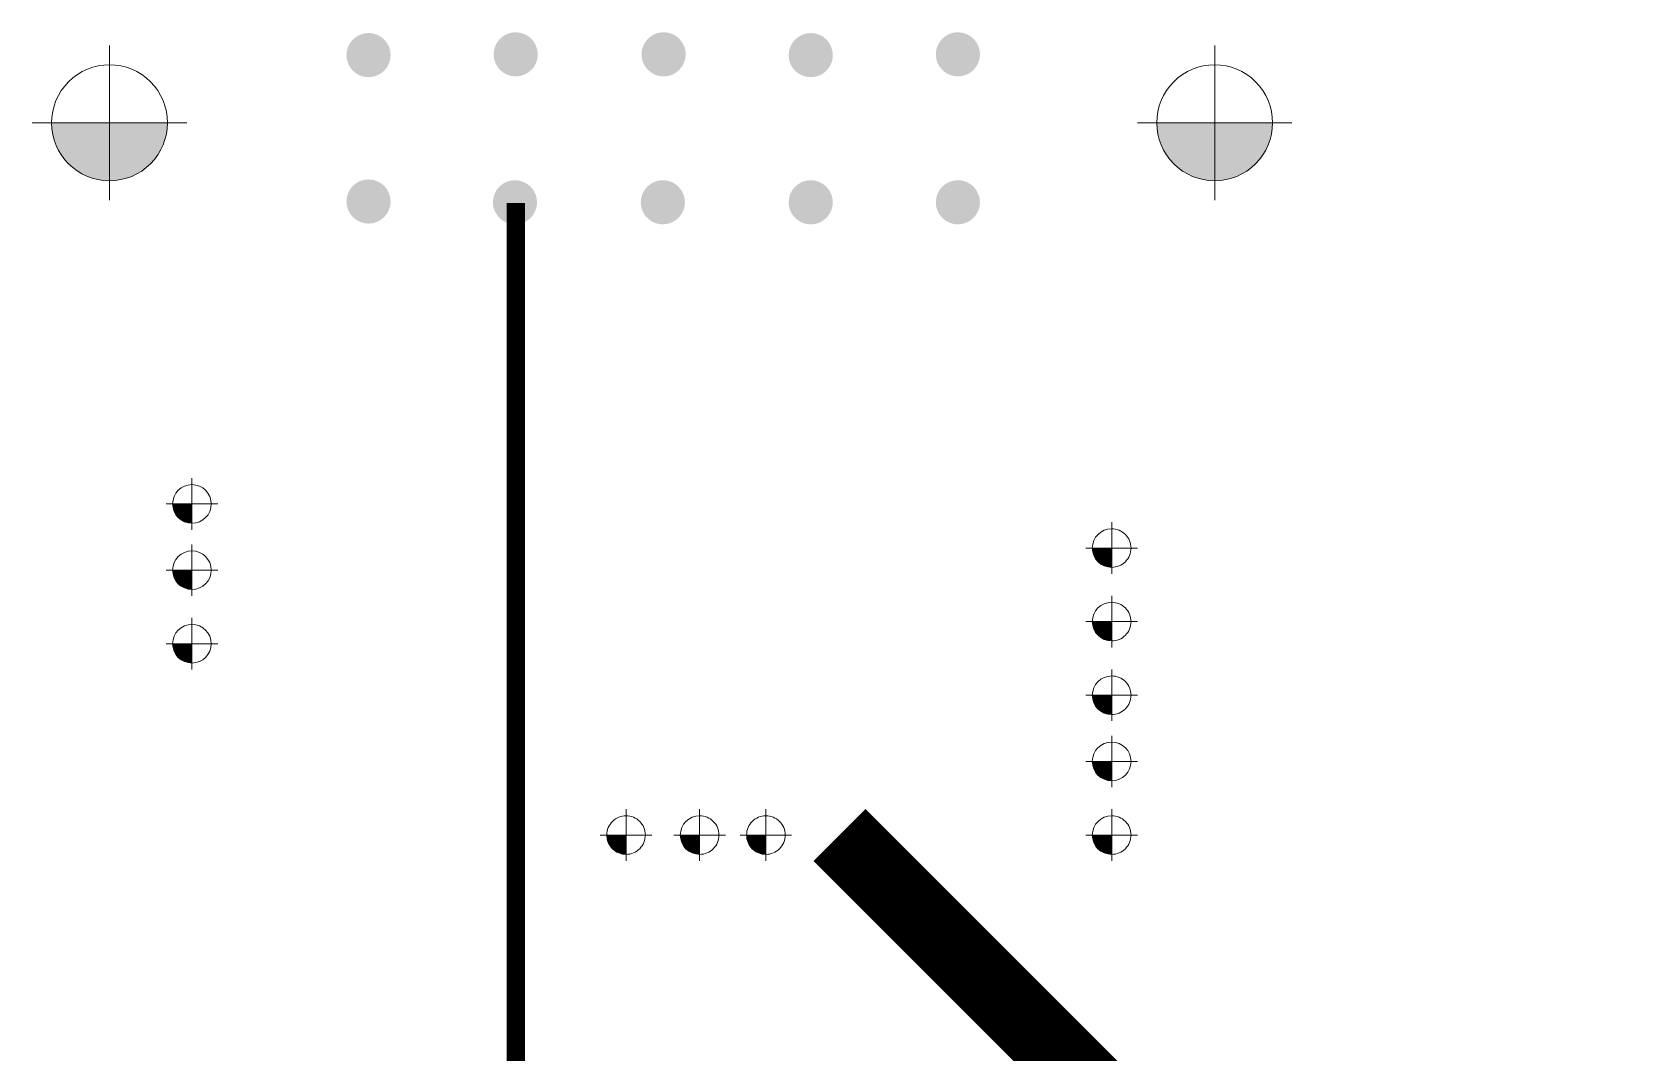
# Model space of a CAD drawing. Header units: millimetres. Extents: x 1557 to 2774, y 1107 to 1474.
# Drawn here: x 1661.9 to 1683.84, y 1409.91 to 1423.78 of the extents above; entities that cross this region are included whole.
import ezdxf

# ---------------------------------------------------------------- set-up
doc = ezdxf.new("R2010")
doc.units = ezdxf.units.MM
for name, color, linetype in [('PDF _Геометрия', 7, 'Continuous'), ('PDF _Сплошная заливка', 7, 'Continuous'), ('TopLayer', 1, 'Continuous')]:
    doc.layers.add(name, color=color, linetype=linetype)

msp = doc.modelspace()

# ---------------------------------------------------------------- hatches: boundary and pattern name
h = msp.add_hatch()
h.set_pattern_fill('ANSI31', color=256)
h.set_pattern_definition([(45, (43.5572, -8.7), (-2.245064, 2.245064), [])])
h.paths.add_polyline_path([(1705.697, 1410.452), (1705.697, 1410.898), (1705.643, 1410.898), (1705.643, 1411.165), (1706.697, 1411.165), (1706.697, 1411.419), (1705.643, 1411.419), (1705.643, 1411.686), (1705.697, 1411.686), (1705.697, 1412.06), (1705.572, 1412.143), (1705.047, 1411.926), (1704.435, 1412.179), (1704.366, 1412.346), (1704.241, 1412.346), (1704.114, 1412.042), (1704.269, 1411.669), (1703.669, 1411.669, -0.109718), (1703.697, 1411.542, -0.109718), (1703.669, 1411.415), (1704.269, 1411.415), (1704.051, 1410.888), (1703.524, 1410.67), (1703.524, 1411.27, -0.222109), (1703.27, 1411.27), (1703.27, 1410.67), (1702.897, 1410.824), (1702.524, 1410.67), (1702.524, 1411.27, -0.222109), (1702.27, 1411.27), (1702.27, 1410.67), (1701.897, 1410.824), (1701.524, 1410.67), (1701.524, 1411.27, -0.222109), (1701.27, 1411.27), (1701.27, 1410.67), (1700.743, 1410.888), (1700.525, 1411.415), (1701.125, 1411.415, -0.109718), (1701.097, 1411.542, -0.109718), (1701.125, 1411.669), (1700.525, 1411.669), (1700.68, 1412.042), (1700.525, 1412.415), (1701.125, 1412.415, -0.109718), (1701.097, 1412.542, -0.109718), (1701.125, 1412.669), (1700.525, 1412.669), (1700.639, 1412.944), (1700.625, 1412.966), (1700.484, 1412.952), (1700.309, 1412.529), (1699.697, 1412.276), (1699.301, 1412.44), (1699.151, 1412.44), (1699.151, 1412.419), (1698.097, 1412.419), (1698.097, 1412.165), (1699.151, 1412.165), (1699.151, 1411.898), (1699.097, 1411.898), (1699.097, 1410.952), (1699.097, 1409.952), (1699.097, 1409.452), (1698.125, 1409.452), (1698.097, 1409.44), (1697.897, 1409.44), (1697.897, 1408.042), (1699.295, 1408.042), (1699.295, 1408.242), (1699.307, 1408.27), (1699.307, 1409.242), (1705.487, 1409.242), (1705.487, 1408.27), (1705.499, 1408.242), (1705.499, 1408.042), (1706.897, 1408.042), (1706.897, 1409.44), (1706.697, 1409.44), (1706.669, 1409.452), (1705.697, 1409.452)])
h.paths.add_polyline_path([(1705.697, 1415.632), (1706.669, 1415.632), (1706.697, 1415.643), (1706.897, 1415.643), (1706.897, 1415.786), (1706.793, 1415.855), (1706.67, 1415.804), (1706.058, 1416.058), (1705.804, 1416.67), (1705.915, 1416.938), (1705.846, 1417.042), (1705.499, 1417.042), (1705.499, 1416.842), (1705.487, 1416.813), (1705.487, 1415.842), (1703.541, 1415.842), (1703.541, 1415.788), (1703.274, 1415.788), (1703.274, 1416.842), (1703.02, 1416.842), (1703.02, 1415.788), (1702.999, 1415.788), (1702.999, 1415.638), (1703.163, 1415.242), (1702.909, 1414.629), (1702.607, 1414.504), (1702.607, 1414.379), (1702.897, 1414.259), (1703.27, 1414.413), (1703.27, 1413.813, -0.222109), (1703.524, 1413.813), (1703.524, 1414.413), (1704.051, 1414.195), (1704.269, 1413.669), (1703.669, 1413.669, -0.109718), (1703.697, 1413.542, -0.109718), (1703.669, 1413.415), (1704.269, 1413.415), (1704.143, 1413.112), (1704.165, 1413.078), (1704.305, 1413.091), (1704.435, 1413.404), (1705.047, 1413.658), (1705.572, 1413.44), (1705.582, 1413.441), (1705.697, 1413.524), (1705.697, 1414.452)])
h.paths.add_polyline_path([(1701.431, 1415.242), (1701.637, 1415.738), (1701.567, 1415.842), (1699.307, 1415.842), (1699.307, 1416.813), (1699.295, 1416.842), (1699.295, 1417.042), (1697.897, 1417.042), (1697.897, 1415.643), (1698.097, 1415.643), (1698.125, 1415.632), (1699.097, 1415.632), (1699.097, 1414.452), (1699.097, 1413.872), (1699.201, 1413.802), (1699.697, 1414.008), (1700.309, 1413.754), (1700.367, 1413.614), (1700.503, 1413.614), (1700.743, 1414.195), (1701.27, 1414.413), (1701.27, 1413.813, -0.222109), (1701.524, 1413.813), (1701.524, 1414.413), (1701.897, 1414.259), (1702.087, 1414.338), (1702.087, 1414.463), (1701.685, 1414.629)])
h.paths.add_polyline_path([(1676.17, 1350.425), (1676.012, 1350.807), (1676.17, 1351.19), (1676.553, 1351.348), (1677.322, 1351.348), (1677.322, 1351.536), (1676.553, 1351.536), (1676.17, 1351.695), (1676.012, 1352.077), (1676.17, 1352.46), (1676.553, 1352.618), (1677.322, 1352.618), (1677.322, 1352.806), (1676.553, 1352.806), (1676.17, 1352.965), (1676.012, 1353.347), (1676.17, 1353.73), (1676.553, 1353.888), (1677.322, 1353.888), (1677.322, 1354.076), (1676.553, 1354.076), (1676.17, 1354.235), (1676.012, 1354.617), (1676.17, 1355), (1676.553, 1355.158), (1677.322, 1355.158), (1677.322, 1355.346), (1676.553, 1355.346), (1676.17, 1355.505), (1676.012, 1355.887), (1676.17, 1356.27), (1676.553, 1356.428), (1677.322, 1356.428), (1677.322, 1356.616), (1676.553, 1356.616), (1676.17, 1356.775), (1676.157, 1356.805), (1676.083, 1356.805), (1675.834, 1356.908), (1675.521, 1357.221), (1675.418, 1357.47), (1675.418, 1358.97), (1672.476, 1358.97), (1672.451, 1358.845), (1672.535, 1358.81), (1672.694, 1358.427), (1672.535, 1358.045), (1672.153, 1357.886), (1671.322, 1357.886), (1671.322, 1357.757), (1671.551, 1357.757), (1671.551, 1357.157), (1671.597, 1357.157, -0.169966), (1671.624, 1357.189, -0.766507), (1671.74, 1357.157), (1672.003, 1357.157, -0.257933), (1672.073, 1357.284), (1671.805, 1357.284), (1671.805, 1357.757), (1672.153, 1357.757), (1672.577, 1357.581), (1672.7, 1357.284), (1672.233, 1357.284, -0.257933), (1672.303, 1357.157, -0.257916), (1672.233, 1357.03), (1672.7, 1357.03), (1672.577, 1356.733), (1672.153, 1356.558), (1671.805, 1356.558), (1671.805, 1357.03), (1672.073, 1357.03, -0.257916), (1672.003, 1357.157), (1671.74, 1357.157, -0.267396), (1671.709, 1357.103, -0.766507), (1671.593, 1357.135), (1671.551, 1357.135), (1671.551, 1356.558), (1671.322, 1356.558), (1671.322, 1356.428), (1672.153, 1356.428), (1672.535, 1356.27), (1672.694, 1355.887), (1672.535, 1355.505), (1672.153, 1355.346), (1671.322, 1355.346), (1671.322, 1355.158), (1672.153, 1355.158), (1672.535, 1355), (1672.694, 1354.617), (1672.535, 1354.235), (1672.153, 1354.076), (1671.322, 1354.076), (1671.322, 1353.888), (1672.153, 1353.888), (1672.535, 1353.73), (1672.694, 1353.347), (1672.535, 1352.965), (1672.153, 1352.806), (1671.322, 1352.806), (1671.322, 1352.618), (1672.153, 1352.618), (1672.535, 1352.46), (1672.694, 1352.077), (1672.535, 1351.695), (1672.153, 1351.536), (1671.322, 1351.536), (1671.322, 1351.348), (1672.153, 1351.348), (1672.535, 1351.19), (1672.694, 1350.807), (1672.535, 1350.425), (1672.153, 1350.266), (1671.322, 1350.266), (1671.322, 1350.078), (1672.153, 1350.078), (1672.535, 1349.92), (1672.694, 1349.537), (1672.535, 1349.155), (1672.391, 1349.095), (1672.416, 1348.97), (1674.453, 1348.97), (1674.453, 1349.425, -0.414214), (1674.39, 1349.487, -1), (1674.515, 1349.487, -0.414214), (1674.453, 1349.425), (1674.453, 1348.97), (1676.289, 1348.97), (1676.314, 1349.095), (1676.17, 1349.155), (1676.012, 1349.537), (1676.17, 1349.92), (1676.541, 1350.073), (1676.541, 1350.271)])
h.paths.add_polyline_path([(1674.48, 1351.21), (1674.48, 1351.81, -0.222109), (1674.226, 1351.81), (1674.226, 1351.21), (1673.699, 1351.429), (1673.481, 1351.955), (1674.081, 1351.955, -0.109718), (1674.053, 1352.082, -0.109718), (1674.081, 1352.209), (1673.481, 1352.209), (1673.615, 1352.532), (1673.481, 1352.855), (1674.081, 1352.855, -0.109718), (1674.053, 1352.982, -0.109718), (1674.081, 1353.109), (1673.481, 1353.109), (1673.635, 1353.482), (1673.481, 1353.855), (1674.081, 1353.855, -0.109718), (1674.053, 1353.982, -0.109718), (1674.081, 1354.109), (1673.481, 1354.109), (1673.615, 1354.432), (1673.481, 1354.755), (1674.081, 1354.755, -0.109718), (1674.053, 1354.882, -0.109718), (1674.081, 1355.009), (1673.481, 1355.009), (1673.615, 1355.332), (1673.481, 1355.655), (1674.081, 1355.655, -0.109718), (1674.053, 1355.782, -0.109718), (1674.081, 1355.909), (1673.481, 1355.909), (1673.699, 1356.436), (1674.226, 1356.654), (1674.226, 1356.054, -0.222109), (1674.48, 1356.054), (1674.48, 1356.654), (1675.006, 1356.436), (1675.224, 1355.909), (1674.624, 1355.909, -0.109718), (1674.653, 1355.782, -0.109718), (1674.624, 1355.655), (1675.224, 1355.655), (1675.091, 1355.332), (1675.224, 1355.009), (1674.624, 1355.009, -0.109718), (1674.653, 1354.882, -0.109718), (1674.624, 1354.755), (1675.224, 1354.755), (1675.091, 1354.432), (1675.224, 1354.109), (1674.624, 1354.109, -0.109718), (1674.653, 1353.982, -0.109718), (1674.624, 1353.855), (1675.224, 1353.855), (1675.07, 1353.482), (1675.224, 1353.109), (1674.624, 1353.109, -0.109718), (1674.653, 1352.982, -0.109718), (1674.624, 1352.855), (1675.224, 1352.855), (1675.091, 1352.532), (1675.224, 1352.209), (1674.624, 1352.209, -0.109718), (1674.653, 1352.082, -0.109718), (1674.624, 1351.955), (1675.224, 1351.955), (1675.006, 1351.429)], flags=16)
h.paths.add_polyline_path([(1674.178, 1352.082, -1), (1674.528, 1352.082, -1)], flags=0)
h.paths.add_polyline_path([(1674.178, 1352.982, -1), (1674.528, 1352.982, -1)], flags=0)
h.paths.add_polyline_path([(1674.178, 1353.982, -1), (1674.528, 1353.982, -1)], flags=0)
h.paths.add_polyline_path([(1674.178, 1354.882, -1), (1674.528, 1354.882, -1)], flags=0)
h.paths.add_polyline_path([(1674.178, 1355.782, -1), (1674.528, 1355.782, -1)], flags=0)
at = {"layer": 'PDF _Сплошная заливка', "transparency": 33554559}
for color, points in [(256, [(1666.47, 1423.77), (1666.47, 1423.77), (1666.47, 1423.77, -0.414158), (1666.77, 1423.47), (1666.77, 1423.47), (1666.77, 1423.47), (1666.77, 1423.47, -0.414202), (1666.47, 1423.17), (1666.47, 1423.17), (1666.47, 1423.17), (1666.47, 1423.17, -0.414246), (1666.17, 1423.47), (1666.17, 1423.47), (1666.17, 1423.47), (1666.17, 1423.47, -0.414202)]), (256, [(1668.47, 1423.78), (1668.47, 1423.78), (1668.47, 1423.78, -0.414202), (1668.77, 1423.48), (1668.77, 1423.48), (1668.77, 1423.48), (1668.77, 1423.48, -0.414158), (1668.47, 1423.18), (1668.47, 1423.18), (1668.47, 1423.18), (1668.47, 1423.18, -0.414202), (1668.17, 1423.48), (1668.17, 1423.48), (1668.17, 1423.48), (1668.17, 1423.48, -0.414246)]), (256, [(1670.48, 1423.78), (1670.48, 1423.78), (1670.48, 1423.78, -0.414246), (1670.78, 1423.48), (1670.78, 1423.48), (1670.78, 1423.48), (1670.78, 1423.48, -0.414202), (1670.48, 1423.18), (1670.48, 1423.18), (1670.48, 1423.18), (1670.48, 1423.18, -0.414202), (1670.18, 1423.48), (1670.18, 1423.48), (1670.18, 1423.48), (1670.18, 1423.48, -0.414246)]), (256, [(1672.48, 1423.77), (1672.48, 1423.77), (1672.48, 1423.77, -0.414202), (1672.78, 1423.47), (1672.78, 1423.47), (1672.78, 1423.47), (1672.78, 1423.47, -0.414246), (1672.48, 1423.17), (1672.48, 1423.17), (1672.48, 1423.17), (1672.48, 1423.17, -0.414246), (1672.18, 1423.47), (1672.18, 1423.47), (1672.18, 1423.47), (1672.18, 1423.47, -0.414202)]), (256, [(1674.48, 1423.78), (1674.48, 1423.78), (1674.48, 1423.78, -0.414202), (1674.78, 1423.48), (1674.78, 1423.48), (1674.78, 1423.48), (1674.78, 1423.48, -0.414158), (1674.48, 1423.18), (1674.48, 1423.18), (1674.48, 1423.18), (1674.48, 1423.18, -0.414202), (1674.18, 1423.48), (1674.18, 1423.48), (1674.18, 1423.48), (1674.18, 1423.48, -0.414246)]), (7, [(1662.162, 1422.55, 0.414218), (1662.95, 1421.763), (1662.95, 1421.763), (1662.95, 1421.763), (1662.95, 1422.55), (1662.95, 1422.55)]), (7, [(1662.95, 1421.763, 0.414225), (1663.737, 1422.55), (1663.737, 1422.55), (1663.737, 1422.55), (1662.95, 1422.55), (1662.95, 1422.55)]), (7, [(1677.183, 1422.55, 0.414225), (1677.97, 1421.763), (1677.97, 1421.763), (1677.97, 1421.763), (1677.97, 1422.55), (1677.97, 1422.55)]), (7, [(1677.97, 1421.763, 0.414225), (1678.758, 1422.55), (1678.758, 1422.55), (1678.758, 1422.55), (1677.97, 1422.55), (1677.97, 1422.55)]), (256, [(1666.47, 1421.78), (1666.47, 1421.78), (1666.47, 1421.78, -0.414202), (1666.77, 1421.48), (1666.77, 1421.48), (1666.77, 1421.48), (1666.77, 1421.48, -0.414158), (1666.47, 1421.18), (1666.47, 1421.18), (1666.47, 1421.18), (1666.47, 1421.18, -0.414202), (1666.17, 1421.48), (1666.17, 1421.48), (1666.17, 1421.48), (1666.17, 1421.48, -0.414246)]), (256, [(1668.46, 1421.77), (1668.46, 1421.77), (1668.46, 1421.77, -0.414202), (1668.76, 1421.47), (1668.76, 1421.47), (1668.76, 1421.47), (1668.76, 1421.47, -0.414246), (1668.46, 1421.17), (1668.46, 1421.17), (1668.46, 1421.17), (1668.46, 1421.17, -0.414202), (1668.16, 1421.47), (1668.16, 1421.47), (1668.16, 1421.47), (1668.16, 1421.47, -0.414158)]), (256, [(1670.47, 1421.77), (1670.47, 1421.77), (1670.47, 1421.77, -0.414158), (1670.77, 1421.47), (1670.77, 1421.47), (1670.77, 1421.47), (1670.77, 1421.47, -0.414202), (1670.47, 1421.17), (1670.47, 1421.17), (1670.47, 1421.17), (1670.47, 1421.17, -0.414246), (1670.17, 1421.47), (1670.17, 1421.47), (1670.17, 1421.47), (1670.17, 1421.47, -0.414202)]), (256, [(1672.48, 1421.77), (1672.48, 1421.77), (1672.48, 1421.77, -0.414202), (1672.78, 1421.47), (1672.78, 1421.47), (1672.78, 1421.47), (1672.78, 1421.47, -0.414246), (1672.48, 1421.17), (1672.48, 1421.17), (1672.48, 1421.17), (1672.48, 1421.17, -0.414246), (1672.18, 1421.47), (1672.18, 1421.47), (1672.18, 1421.47), (1672.18, 1421.47, -0.414202)]), (256, [(1674.48, 1421.77), (1674.48, 1421.77), (1674.48, 1421.77, -0.414158), (1674.78, 1421.47), (1674.78, 1421.47), (1674.78, 1421.47), (1674.78, 1421.47, -0.414202), (1674.48, 1421.17), (1674.48, 1421.17), (1674.48, 1421.17), (1674.48, 1421.17, -0.414246), (1674.18, 1421.47), (1674.18, 1421.47), (1674.18, 1421.47), (1674.18, 1421.47, -0.414202)]), (7, [(1663.807, 1417.37, 0.414158), (1664.07, 1417.107), (1664.07, 1417.107), (1664.07, 1417.107), (1664.07, 1417.37), (1664.07, 1417.37)]), (7, [(1676.308, 1416.77, 0.414208), (1676.57, 1416.508), (1676.57, 1416.508), (1676.57, 1416.508), (1676.57, 1416.77), (1676.57, 1416.77)]), (7, [(1663.807, 1416.47, 0.414208), (1664.07, 1416.208), (1664.07, 1416.208), (1664.07, 1416.208), (1664.07, 1416.47), (1664.07, 1416.47)]), (7, [(1676.308, 1415.77, 0.198898), (1676.384, 1415.584), (1676.384, 1415.584, 0.198848), (1676.57, 1415.508), (1676.57, 1415.508), (1676.57, 1415.508), (1676.57, 1415.77), (1676.57, 1415.77)]), (7, [(1663.807, 1415.47, 0.198988), (1663.884, 1415.284), (1663.884, 1415.284, 0.199002), (1664.07, 1415.208), (1664.07, 1415.208), (1664.07, 1415.208), (1664.07, 1415.47), (1664.07, 1415.47)]), (7, [(1676.308, 1414.77, 0.198797), (1676.384, 1414.584), (1676.384, 1414.584, 0.198848), (1676.57, 1414.508), (1676.57, 1414.508), (1676.57, 1414.508), (1676.57, 1414.77), (1676.57, 1414.77)]), (7, [(1676.308, 1413.87, 0.414259), (1676.57, 1413.608), (1676.57, 1413.608), (1676.57, 1413.608), (1676.57, 1413.87), (1676.57, 1413.87)]), (7, [(1669.707, 1412.87, 0.414158), (1669.97, 1412.607), (1669.97, 1412.607), (1669.97, 1412.607), (1669.97, 1412.87), (1669.97, 1412.87)]), (7, [(1670.708, 1412.87, 0.19888), (1670.784, 1412.684), (1670.784, 1412.684, 0.198956), (1670.97, 1412.607), (1670.97, 1412.607), (1670.97, 1412.607), (1670.97, 1412.87), (1670.97, 1412.87)]), (7, [(1671.608, 1412.87, 0.19888), (1671.684, 1412.684), (1671.684, 1412.684, 0.199007), (1671.87, 1412.607), (1671.87, 1412.607), (1671.87, 1412.607), (1671.87, 1412.87), (1671.87, 1412.87)]), (7, [(1676.308, 1412.87, 0.19888), (1676.384, 1412.684), (1676.384, 1412.684, 0.198956), (1676.57, 1412.607), (1676.57, 1412.607), (1676.57, 1412.607), (1676.57, 1412.87), (1676.57, 1412.87)])]:
    msp.add_hatch(color=color, dxfattribs=at).paths.add_polyline_path(points)

# ---------------------------------------------------------------- linework, layer by layer
at = {"layer": 'PDF _Геометрия', "lineweight": 9}
for points in [[(1662.95, 1421.5), (1662.95, 1423.6)], [(1677.97, 1421.5), (1677.97, 1423.6)], [(1664, 1422.55), (1661.9, 1422.55)], [(1679.02, 1422.55), (1676.92, 1422.55)], [(1664.07, 1417.02), (1664.07, 1417.72)], [(1664.42, 1417.37), (1663.72, 1417.37)], [(1676.57, 1416.42), (1676.57, 1417.12)], [(1664.07, 1416.12), (1664.07, 1416.82)], [(1676.92, 1416.77), (1676.22, 1416.77)], [(1664.42, 1416.47), (1663.72, 1416.47)], [(1676.57, 1415.42), (1676.57, 1416.12)], [(1664.07, 1415.12), (1664.07, 1415.82)], [(1676.92, 1415.77), (1676.22, 1415.77)], [(1664.42, 1415.47), (1663.72, 1415.47)], [(1676.57, 1414.42), (1676.57, 1415.12)], [(1676.92, 1414.77), (1676.22, 1414.77)], [(1676.57, 1413.52), (1676.57, 1414.22)], [(1676.92, 1413.87), (1676.22, 1413.87)], [(1669.97, 1412.52), (1669.97, 1413.22)], [(1670.97, 1412.52), (1670.97, 1413.22)], [(1671.87, 1412.52), (1671.87, 1413.22)], [(1676.57, 1412.52), (1676.57, 1413.22)], [(1670.32, 1412.87), (1669.62, 1412.87)], [(1671.32, 1412.87), (1670.62, 1412.87)], [(1672.22, 1412.87), (1671.52, 1412.87)], [(1676.92, 1412.87), (1676.22, 1412.87)]]:
    msp.add_lwpolyline(points, dxfattribs=at)
for points in [[(1663.737, 1422.55, 0.414315), (1662.95, 1423.338, 0.414222), (1662.162, 1422.55, 0.414129), (1662.95, 1421.762, 0.414222)], [(1678.757, 1422.55, 0.414315), (1677.97, 1423.338, 0.414315), (1677.183, 1422.55, 0.414222), (1677.97, 1421.762, 0.414222)], [(1664.333, 1417.37, 0.413811), (1664.07, 1417.632, 0.414036), (1663.807, 1417.37, 0.414036), (1664.07, 1417.107, 0.413811)], [(1676.833, 1416.77, 0.414315), (1676.57, 1417.032, 0.414036), (1676.307, 1416.77, 0.414036), (1676.57, 1416.508, 0.414315)], [(1664.333, 1416.47, 0.413811), (1664.07, 1416.732, 0.414036), (1663.807, 1416.47, 0.414036), (1664.07, 1416.207, 0.413811)], [(1676.833, 1415.77, 0.414315), (1676.57, 1416.033, 0.414036), (1676.307, 1415.77, 0.414036), (1676.57, 1415.508, 0.414315)], [(1664.333, 1415.47, 0.413811), (1664.07, 1415.732, 0.414036), (1663.807, 1415.47, 0.414036), (1664.07, 1415.208, 0.413811)], [(1676.833, 1414.77, 0.414315), (1676.57, 1415.032, 0.414036), (1676.307, 1414.77, 0.414036), (1676.57, 1414.507, 0.414315)], [(1676.833, 1413.87, 0.414036), (1676.57, 1414.133, 0.413758), (1676.307, 1413.87, 0.413532), (1676.57, 1413.607, 0.413811)], [(1670.232, 1412.87, 0.414315), (1669.97, 1413.132, 0.414315), (1669.708, 1412.87, 0.414315), (1669.97, 1412.607, 0.414315)], [(1671.233, 1412.87, 0.414315), (1670.97, 1413.132, 0.414036), (1670.707, 1412.87, 0.414036), (1670.97, 1412.607, 0.414315)], [(1672.133, 1412.87, 0.414315), (1671.87, 1413.132, 0.414315), (1671.608, 1412.87, 0.414315), (1671.87, 1412.607, 0.414315)], [(1676.833, 1412.87, 0.414315), (1676.57, 1413.132, 0.414036), (1676.307, 1412.87, 0.414036), (1676.57, 1412.607, 0.414315)]]:
    msp.add_lwpolyline(points, format="xyb", close=True, dxfattribs=at)
at = {"layer": 'TopLayer'}
for points, const_width in [([(1668.47, 1402.47), (1668.47, 1421.46)], 0.25), ([(1672.87, 1412.87), (1676.67, 1409.07)], 1)]:
    msp.add_lwpolyline(points, dxfattribs=dict(at, const_width=const_width))

doc.saveas('drawing.dxf')
